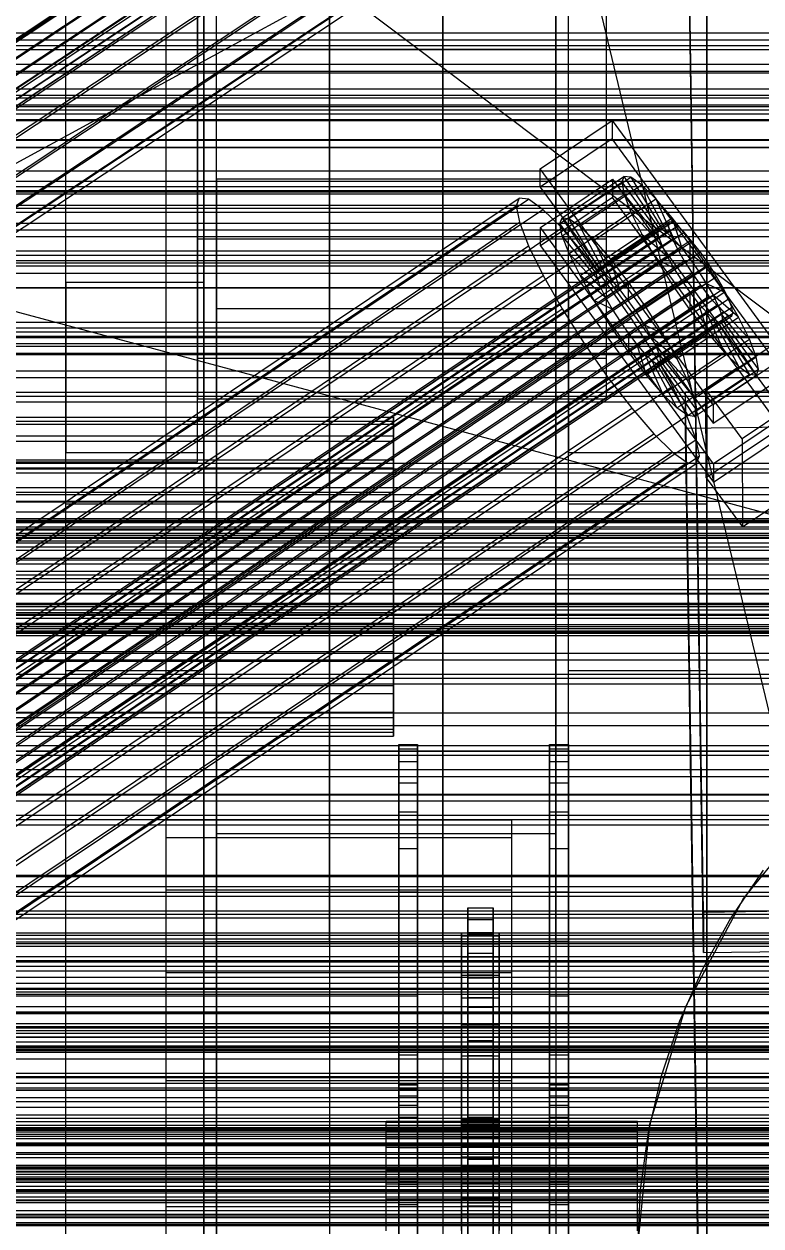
# Model space of a CAD drawing. Header units: millimetres. Extents: x -1970 to 59977, y -50268 to 6837.
# Drawn here: x 252.4 to 369.6, y -34571.6 to -34380.3 of the extents above; entities that cross this region are included whole.
import ezdxf

# ---------------------------------------------------------------- set-up
doc = ezdxf.new("R2010")
doc.units = ezdxf.units.MM
for name, color, linetype, lineweight in [('COTAS_O', 1, 'Continuous', 0), ('COTAS_P', 1, 'Continuous', 0), ('frontal_briquetadora', 7, 'Continuous', 0), ('frontal_C01', 7, 'Continuous', 0), ('frontal_C02', 7, 'Continuous', 0), ('frontal_C03', 7, 'Continuous', 0), ('frontal_C05', 7, 'Continuous', 0), ('frontal_dos-mix', 7, 'Continuous', 0), ('frontal_mezcladora', 7, 'Continuous', 0), ('frontal_secador', 7, 'Continuous', 0), ('frontal_tolva', 7, 'Continuous', 0), ('frontal_tolva-C01', 7, 'Continuous', 0)]:
    doc.layers.add(name, color=color, linetype=linetype, lineweight=lineweight)
doc.dimstyles.new('R19_100', dxfattribs={"dimtxt": 250, "dimasz": 150, "dimexe": 150, "dimexo": 80, "dimgap": 100, "dimtad": 1, "dimtih": 1, "dimtoh": 1, "dimdsep": 46, "dimcen": 0.09, "dimadec": 0, "dimazin": 0, "dimtfac": 1, "dimtdec": 4, "dimtofl": 0, "dimtmove": 0, "dimatfit": 3, "dimfxl": 1, "dimtolj": 1, "dimtzin": 0, "dimarcsym": 0})

# ---------------------------------------------------------------- blocks, each defined once
blk = doc.blocks.new('*D37')
at = {"layer": 'COTAS_P', "color": 0, "lineweight": -2, "transparency": 16777216}
for p, q in [((-1750, -35420), (-1750, -34450)), ((2600, -35420), (2600, -34450)), ((-1600, -34600), (2450, -34600))]:
    blk.add_line(p, q, dxfattribs=at)
at = {"layer": 'COTAS_P', "color": 0, "transparency": 16777216}
for points in [[(-1600, -34575), (-1600, -34625), (-1750, -34600)], [(2450, -34575), (2450, -34625), (2600, -34600)]]:
    blk.add_solid(points, dxfattribs=at)
at = {"layer": 'Defpoints', "color": 0, "transparency": 16777216}
for p in [(2600, -34600), (-1750, -35500), (2600, -35500)]:
    blk.add_point(p, dxfattribs=at)
blk = doc.blocks.new('*D39')
at = {"layer": 'COTAS_O', "color": 0, "lineweight": -2, "transparency": 16777216}
for p, q in [((-1725, -34320), (-1725, -33550)), ((1725, -34320), (1725, -33550)), ((-1575, -33700), (1575, -33700))]:
    blk.add_line(p, q, dxfattribs=at)
at = {"layer": 'COTAS_O', "color": 0, "transparency": 16777216}
for points in [[(-1575, -33675), (-1575, -33725), (-1725, -33700)], [(1575, -33675), (1575, -33725), (1725, -33700)]]:
    blk.add_solid(points, dxfattribs=at)
at = {"layer": 'Defpoints', "color": 0, "transparency": 16777216}
for p in [(1725, -33700), (-1725, -34400), (1725, -34400)]:
    blk.add_point(p, dxfattribs=at)
blk = doc.blocks.new('*D43')
at = {"layer": 'COTAS_O', "color": 0, "lineweight": -2, "transparency": 16777216}
for p, q in [((-650, -34820), (-650, -34050)), ((650, -34820), (650, -34050)), ((-500, -34200), (500, -34200))]:
    blk.add_line(p, q, dxfattribs=at)
at = {"layer": 'COTAS_O', "color": 0, "transparency": 16777216}
for points in [[(-500, -34175), (-500, -34225), (-650, -34200)], [(500, -34175), (500, -34225), (650, -34200)]]:
    blk.add_solid(points, dxfattribs=at)
at = {"layer": 'Defpoints', "color": 0, "transparency": 16777216}
for p in [(650, -34200), (-650, -34900), (650, -34900)]:
    blk.add_point(p, dxfattribs=at)

msp = doc.modelspace()

# ---------------------------------------------------------------- linework, layer by layer
at = {"layer": 'frontal_briquetadora'}
for p, q in [((210, -33820), (416.55, -34680)), ((430, -34471), (210, -34305)), ((430, -34305), (222, -34418.333)), ((210, -34407), (452, -34407)), ((222, -34418.333), (418, -34418.333)), ((418, -34471), (222, -34418.333)), ((210, -34471), (430, -34471)), ((430, -34471), (222, -34471)), ((418, -34471), (222, -34471)), ((430, -34490), (210, -34490)), ((210, -34496), (430, -34496))]:
    msp.add_line(p, q, dxfattribs=at)
at = {"layer": 'frontal_C01'}
for p, q in [((147.533, -34451.597), (361.332, -34309.693)), ((144.881, -34453.55), (358.68, -34311.645)), ((148.779, -34453.569), (362.578, -34311.665)), ((146.218, -34455.455), (360.017, -34313.551)), ((147.554, -34457.164), (361.352, -34315.26)), ((149.85, -34455.473), (363.648, -34313.569)), ((150.672, -34457.18), (364.471, -34315.275)), ((148.798, -34458.56), (362.596, -34316.656)), ((151.191, -34458.572), (364.989, -34316.668)), ((149.865, -34459.548), (363.664, -34317.644)), ((150.683, -34460.061), (364.482, -34318.157)), ((151.196, -34460.064), (364.995, -34318.159)), ((151.369, -34459.556), (365.168, -34317.652)), ((164.693, -34440.032), (349.002, -34317.701)), ((157.211, -34445.542), (341.52, -34323.211)), ((168.21, -34445.597), (352.519, -34323.266)), ((160.982, -34450.92), (345.291, -34328.588)), ((171.232, -34450.971), (355.541, -34328.639)), ((360.514, -34521.729), (357.646, -34329.781)), ((164.752, -34455.743), (349.061, -34333.411)), ((173.554, -34455.787), (357.863, -34333.455)), ((360.514, -34528.133), (357.646, -34336.185)), ((168.263, -34459.683), (352.572, -34337.351)), ((175.016, -34459.717), (359.326, -34337.385)), ((171.275, -34462.472), (355.584, -34340.14)), ((175.521, -34462.493), (359.83, -34340.161)), ((173.584, -34463.919), (357.893, -34341.588)), ((175.032, -34463.926), (359.341, -34341.595)), ((-425, -34515.805), (425, -34515.805)), ((378.512, -34521.488), (360.514, -34521.729)), ((360.514, -34521.729), (360.514, -34528.133)), ((425, -34527.173), (-425, -34527.173)), ((360.514, -34528.133), (378.512, -34527.892)), ((425, -34532.07), (-425, -34532.07)), ((-425, -34543.438), (425, -34543.438)), ((-450, -34566.054), (450, -34566.054))]:
    msp.add_line(p, q, dxfattribs=at)
at = {"layer": 'frontal_C02'}
for p, q in [((334.501, -34403.366), (345.969, -34395.683)), ((345.969, -34395.683), (345.981, -34398.606)), ((345.969, -34395.683), (373.501, -34433.276)), ((345.981, -34398.606), (334.513, -34406.289)), ((373.513, -34436.198), (345.981, -34398.606)), ((334.513, -34406.289), (334.501, -34403.366)), ((362.033, -34440.959), (334.501, -34403.366)), ((334.539, -34412.719), (346.008, -34405.035)), ((338.005, -34411.158), (347.835, -34404.572)), ((339.088, -34411.305), (348.918, -34404.719)), ((346.008, -34405.035), (346.02, -34407.958)), ((346.008, -34405.035), (373.539, -34442.628)), ((347.835, -34404.572), (347.47, -34405.502)), ((348.918, -34404.719), (347.835, -34404.572)), ((347.835, -34404.572), (353.378, -34412.893)), ((350.645, -34405.934), (348.918, -34404.719)), ((348.918, -34404.719), (353.892, -34412.963)), ((334.513, -34406.289), (362.045, -34443.882)), ((337.64, -34412.088), (347.47, -34405.502)), ((340.816, -34412.52), (350.645, -34405.934)), ((347.47, -34405.502), (353.205, -34413.334)), ((347.47, -34405.502), (347.847, -34407.446)), ((352.899, -34408.133), (350.645, -34405.934)), ((350.645, -34405.934), (354.71, -34413.538)), ((146.872, -34531.511), (331.181, -34408.027)), ((148.32, -34531.708), (332.629, -34408.224)), ((331.181, -34408.027), (330.692, -34409.271)), ((332.629, -34408.224), (331.181, -34408.027)), ((334.938, -34409.848), (332.629, -34408.224)), ((346.02, -34407.958), (334.551, -34415.641)), ((338.017, -34414.032), (347.847, -34407.446)), ((343.069, -34414.719), (352.899, -34408.133)), ((373.551, -34445.551), (346.02, -34407.958)), ((347.847, -34407.446), (353.384, -34414.255)), ((347.847, -34407.446), (348.941, -34410.272)), ((355.525, -34411.167), (352.899, -34408.133)), ((352.899, -34408.133), (355.777, -34414.58)), ((146.383, -34532.755), (330.692, -34409.271)), ((150.629, -34533.332), (334.938, -34409.848)), ((330.692, -34409.271), (331.197, -34411.87)), ((337.95, -34412.788), (334.938, -34409.848)), ((339.111, -34416.858), (348.941, -34410.272)), ((348.941, -34410.272), (353.902, -34415.593)), ((348.941, -34410.272), (350.678, -34413.787)), ((141.045, -34555.478), (354.844, -34412.236)), ((141.218, -34555.037), (355.017, -34411.796)), ((141.731, -34555.107), (355.53, -34411.865)), ((142.549, -34555.682), (356.348, -34412.441)), ((146.887, -34535.354), (331.197, -34411.87)), ((153.641, -34536.272), (337.95, -34412.788)), ((331.197, -34411.87), (332.659, -34415.648)), ((334.551, -34415.641), (334.539, -34412.719)), ((362.071, -34450.312), (334.539, -34412.719)), ((337.64, -34412.088), (338.005, -34411.158)), ((343.376, -34419.92), (337.64, -34412.088)), ((338.017, -34414.032), (337.64, -34412.088)), ((341.461, -34416.844), (337.95, -34412.788)), ((343.549, -34419.479), (338.005, -34411.158)), ((338.005, -34411.158), (339.088, -34411.305)), ((344.062, -34419.549), (339.088, -34411.305)), ((339.088, -34411.305), (340.816, -34412.52)), ((344.88, -34420.124), (340.816, -34412.52)), ((340.816, -34412.52), (343.069, -34414.719)), ((345.695, -34417.753), (355.525, -34411.167)), ((355.017, -34411.796), (354.844, -34412.236)), ((354.844, -34412.236), (355.022, -34413.157)), ((355.53, -34411.865), (355.017, -34411.796)), ((358.345, -34414.83), (355.525, -34411.167)), ((355.525, -34411.167), (357.021, -34416.017)), ((356.348, -34412.441), (355.53, -34411.865)), ((357.415, -34413.483), (356.348, -34412.441)), ((141.224, -34556.399), (355.022, -34413.157)), ((141.742, -34557.737), (355.541, -34414.496)), ((143.617, -34556.724), (357.415, -34413.483)), ((343.554, -34420.841), (338.017, -34414.032)), ((339.111, -34416.858), (338.017, -34414.032)), ((340.848, -34420.373), (350.678, -34413.787)), ((345.947, -34421.166), (343.069, -34414.719)), ((343.069, -34414.719), (345.695, -34417.753)), ((353.205, -34413.334), (343.376, -34419.92)), ((353.378, -34412.893), (343.549, -34419.479)), ((353.384, -34414.255), (343.554, -34420.841)), ((353.892, -34412.963), (344.062, -34419.549)), ((354.71, -34413.538), (344.88, -34420.124)), ((355.777, -34414.58), (345.947, -34421.166)), ((350.678, -34413.787), (354.725, -34417.258)), ((350.678, -34413.787), (352.938, -34417.751)), ((353.205, -34413.334), (353.378, -34412.893)), ((353.384, -34414.255), (353.205, -34413.334)), ((353.378, -34412.893), (353.892, -34412.963)), ((353.902, -34415.593), (353.384, -34414.255)), ((353.892, -34412.963), (354.71, -34413.538)), ((354.71, -34413.538), (355.777, -34414.58)), ((355.022, -34413.157), (355.541, -34414.496)), ((355.541, -34414.496), (356.363, -34416.161)), ((355.777, -34414.58), (357.021, -34416.017)), ((358.659, -34414.92), (357.415, -34413.483)), ((142.565, -34559.402), (356.363, -34416.161)), ((144.861, -34558.161), (358.659, -34414.92)), ((359.995, -34416.655), (146.196, -34559.896)), ((148.35, -34539.132), (332.659, -34415.648)), ((332.659, -34415.648), (334.981, -34420.346)), ((334.551, -34415.641), (362.083, -34453.234)), ((353.902, -34415.593), (344.073, -34422.179)), ((357.021, -34416.017), (347.191, -34422.603)), ((358.345, -34414.83), (348.515, -34421.415)), ((354.725, -34417.258), (353.902, -34415.593)), ((356.363, -34416.161), (357.434, -34418.039)), ((357.021, -34416.017), (358.357, -34417.752)), ((358.357, -34417.752), (358.345, -34414.83)), ((361.166, -34418.87), (358.345, -34414.83)), ((359.995, -34416.655), (358.659, -34414.92)), ((361.332, -34418.568), (359.995, -34416.655)), ((143.635, -34561.28), (357.434, -34418.039)), ((147.533, -34561.81), (361.332, -34418.568)), ((157.152, -34540.328), (341.461, -34416.844)), ((344.073, -34422.179), (339.111, -34416.858)), ((340.848, -34420.373), (339.111, -34416.858)), ((345.231, -34421.74), (341.461, -34416.844)), ((343.108, -34424.337), (352.938, -34417.751)), ((354.725, -34417.258), (344.895, -34423.844)), ((347.191, -34422.603), (345.695, -34417.753)), ((345.695, -34417.753), (348.515, -34421.415)), ((348.527, -34424.338), (358.357, -34417.752)), ((352.938, -34417.751), (355.796, -34419.136)), ((352.938, -34417.751), (355.569, -34421.895)), ((355.796, -34419.136), (354.725, -34417.258)), ((357.434, -34418.039), (358.68, -34420.001)), ((358.357, -34417.752), (359.693, -34419.666)), ((362.578, -34420.531), (361.332, -34418.568)), ((144.881, -34563.243), (358.68, -34420.001)), ((150.672, -34543.83), (334.981, -34420.346)), ((334.981, -34420.346), (338.003, -34425.646)), ((344.895, -34423.844), (340.848, -34420.373)), ((343.108, -34424.337), (340.848, -34420.373)), ((343.549, -34419.479), (343.376, -34419.92)), ((343.376, -34419.92), (343.554, -34420.841)), ((344.062, -34419.549), (343.549, -34419.479)), ((344.88, -34420.124), (344.062, -34419.549)), ((345.947, -34421.166), (344.88, -34420.124)), ((355.796, -34419.136), (345.966, -34425.722)), ((359.693, -34419.666), (349.863, -34426.252)), ((351.336, -34425.456), (361.166, -34418.87)), ((357.042, -34421.099), (355.796, -34419.136)), ((358.68, -34420.001), (360.017, -34421.915)), ((361.166, -34418.87), (359.693, -34419.666)), ((359.693, -34419.666), (360.939, -34421.629)), ((363.797, -34423.014), (361.166, -34418.87)), ((146.218, -34565.157), (360.017, -34421.915)), ((148.779, -34563.773), (362.578, -34420.531)), ((149.85, -34565.651), (363.648, -34422.409)), ((345.231, -34421.74), (160.922, -34545.224)), ((343.554, -34420.841), (344.073, -34422.179)), ((344.073, -34422.179), (344.895, -34423.844)), ((349.002, -34427.142), (345.231, -34421.74)), ((345.739, -34428.481), (355.569, -34421.895)), ((347.191, -34422.603), (345.947, -34421.166)), ((357.042, -34421.099), (347.212, -34427.685)), ((348.515, -34421.415), (348.527, -34424.338)), ((348.515, -34421.415), (351.336, -34425.456)), ((360.939, -34421.629), (351.109, -34428.215)), ((355.569, -34421.895), (357.042, -34421.099)), ((355.569, -34421.895), (358.39, -34425.936)), ((358.378, -34423.013), (357.042, -34421.099)), ((360.017, -34421.915), (361.352, -34423.65)), ((363.797, -34423.014), (360.939, -34421.629)), ((360.939, -34421.629), (362.01, -34423.507)), ((363.648, -34422.409), (362.578, -34420.531)), ((364.471, -34424.074), (363.648, -34422.409)), ((147.554, -34566.891), (361.352, -34423.65)), ((150.672, -34567.315), (364.471, -34424.074)), ((344.895, -34423.844), (345.966, -34425.722)), ((348.527, -34424.338), (347.191, -34422.603)), ((358.378, -34423.013), (348.548, -34429.599)), ((362.01, -34423.507), (352.18, -34430.093)), ((353.967, -34429.6), (363.797, -34423.014)), ((358.39, -34425.936), (358.378, -34423.013)), ((359.714, -34424.748), (358.378, -34423.013)), ((361.352, -34423.65), (362.596, -34425.087)), ((366.057, -34426.978), (362.01, -34423.507)), ((362.01, -34423.507), (362.833, -34425.172)), ((366.057, -34426.978), (363.797, -34423.014)), ((364.989, -34425.413), (364.471, -34424.074)), ((148.798, -34568.329), (362.596, -34425.087)), ((149.865, -34569.37), (363.664, -34426.129)), ((151.191, -34568.654), (364.989, -34425.413)), ((153.694, -34549.13), (338.003, -34425.646)), ((338.003, -34425.646), (341.52, -34431.186)), ((345.966, -34425.722), (343.108, -34424.337)), ((345.739, -34428.481), (343.108, -34424.337)), ((345.966, -34425.722), (347.212, -34427.685)), ((349.863, -34426.252), (348.527, -34424.338)), ((348.56, -34432.521), (358.39, -34425.936)), ((349.863, -34426.252), (351.336, -34425.456)), ((359.714, -34424.748), (349.884, -34431.333)), ((360.958, -34426.185), (351.128, -34432.771)), ((351.336, -34425.456), (353.967, -34429.6)), ((362.833, -34425.172), (353.003, -34431.757)), ((358.39, -34425.936), (361.21, -34429.598)), ((361.21, -34429.598), (359.714, -34424.748)), ((360.958, -34426.185), (359.714, -34424.748)), ((363.836, -34432.632), (360.958, -34426.185)), ((362.025, -34427.227), (360.958, -34426.185)), ((362.596, -34425.087), (363.664, -34426.129)), ((367.794, -34430.493), (362.833, -34425.172)), ((362.833, -34425.172), (363.351, -34426.51)), ((363.664, -34426.129), (364.482, -34426.704)), ((365.168, -34426.334), (364.989, -34425.413)), ((150.683, -34569.946), (364.482, -34426.704)), ((151.196, -34570.016), (364.995, -34426.774)), ((151.369, -34569.575), (365.168, -34426.334)), ((164.693, -34550.626), (349.002, -34427.142)), ((347.212, -34427.685), (345.739, -34428.481)), ((347.212, -34427.685), (348.548, -34429.599)), ((352.519, -34432.681), (349.002, -34427.142)), ((351.109, -34428.215), (349.863, -34426.252)), ((362.025, -34427.227), (352.196, -34433.812)), ((362.843, -34427.802), (353.014, -34434.388)), ((363.351, -34426.51), (353.521, -34433.096)), ((363.357, -34427.872), (353.527, -34434.458)), ((363.53, -34427.431), (353.7, -34434.017)), ((356.228, -34433.564), (366.057, -34426.978)), ((366.09, -34434.831), (362.025, -34427.227)), ((362.843, -34427.802), (362.025, -34427.227)), ((367.817, -34436.046), (362.843, -34427.802)), ((363.357, -34427.872), (362.843, -34427.802)), ((368.888, -34433.319), (363.351, -34426.51)), ((363.351, -34426.51), (363.53, -34427.431)), ((363.53, -34427.431), (363.357, -34427.872)), ((368.9, -34436.193), (363.357, -34427.872)), ((369.265, -34435.263), (363.53, -34427.431)), ((364.482, -34426.704), (364.995, -34426.774)), ((364.995, -34426.774), (365.168, -34426.334)), ((367.794, -34430.493), (366.057, -34426.978)), ((348.56, -34432.521), (345.739, -34428.481)), ((348.548, -34429.599), (348.56, -34432.521)), ((348.548, -34429.599), (349.884, -34431.333)), ((352.18, -34430.093), (351.109, -34428.215)), ((351.109, -34428.215), (353.967, -34429.6)), ((351.38, -34436.184), (361.21, -34429.598)), ((353.967, -34429.6), (356.228, -34433.564)), ((361.21, -34429.598), (363.836, -34432.632)), ((157.211, -34554.67), (341.52, -34431.186)), ((341.52, -34431.186), (345.291, -34436.587)), ((349.884, -34431.333), (351.38, -34436.184)), ((349.884, -34431.333), (351.128, -34432.771)), ((353.003, -34431.757), (352.18, -34430.093)), ((352.18, -34430.093), (356.228, -34433.564)), ((353.521, -34433.096), (353.003, -34431.757)), ((353.003, -34431.757), (357.964, -34437.079)), ((357.964, -34437.079), (367.794, -34430.493)), ((360.882, -34438.516), (372.35, -34430.833)), ((368.888, -34433.319), (367.794, -34430.493)), ((168.21, -34556.165), (352.519, -34432.681)), ((351.38, -34436.184), (348.56, -34432.521)), ((351.128, -34432.771), (354.006, -34439.218)), ((351.128, -34432.771), (352.196, -34433.812)), ((352.196, -34433.812), (356.26, -34441.417)), ((352.196, -34433.812), (353.014, -34434.388)), ((355.541, -34437.981), (352.519, -34432.681)), ((353.7, -34434.017), (353.521, -34433.096)), ((353.521, -34433.096), (359.058, -34439.905)), ((354.006, -34439.218), (363.836, -34432.632)), ((356.228, -34433.564), (357.964, -34437.079)), ((359.058, -34439.905), (368.888, -34433.319)), ((373.501, -34433.276), (362.033, -34440.959)), ((363.836, -34432.632), (366.09, -34434.831)), ((369.265, -34435.263), (368.888, -34433.319)), ((353.014, -34434.388), (357.987, -34442.632)), ((353.014, -34434.388), (353.527, -34434.458)), ((353.527, -34434.458), (353.7, -34434.017)), ((353.527, -34434.458), (359.07, -34442.779)), ((353.7, -34434.017), (359.436, -34441.849)), ((356.26, -34441.417), (366.09, -34434.831)), ((359.436, -34441.849), (369.265, -34435.263)), ((366.09, -34434.831), (367.817, -34436.046)), ((368.9, -34436.193), (369.265, -34435.263)), ((160.982, -34560.071), (345.291, -34436.587)), ((345.291, -34436.587), (349.061, -34441.483)), ((354.006, -34439.218), (351.38, -34436.184)), ((357.964, -34437.079), (359.058, -34439.905)), ((357.987, -34442.632), (367.817, -34436.046)), ((359.07, -34442.779), (368.9, -34436.193)), ((362.045, -34443.882), (373.513, -34436.198)), ((367.817, -34436.046), (368.9, -34436.193)), ((171.232, -34561.465), (355.541, -34437.981)), ((356.26, -34441.417), (354.006, -34439.218)), ((357.863, -34442.68), (355.541, -34437.981)), ((357.646, -34438.888), (375.644, -34438.644)), ((357.646, -34444.733), (357.646, -34438.888)), ((360.514, -34632.655), (357.646, -34438.888)), ((360.939, -34452.545), (360.882, -34438.516)), ((366.618, -34446.348), (360.882, -34438.516)), ((378.086, -34438.664), (366.618, -34446.348)), ((164.752, -34564.967), (349.061, -34441.483)), ((349.061, -34441.483), (352.572, -34445.539)), ((357.987, -34442.632), (356.26, -34441.417)), ((359.058, -34439.905), (359.436, -34441.849)), ((362.033, -34440.959), (362.045, -34443.882)), ((-311.15, -34442.907), (311.15, -34442.907)), ((173.554, -34566.164), (357.863, -34442.68)), ((311.15, -34443.543), (311.15, -34442.907)), ((311.15, -34442.907), (311.15, -34444)), ((359.326, -34446.457), (357.863, -34442.68)), ((359.07, -34442.779), (357.987, -34442.632)), ((359.436, -34441.849), (359.07, -34442.779)), ((373.539, -34442.628), (362.071, -34450.312)), ((-311.15, -34443.543), (311.15, -34443.543)), ((-311.15, -34444), (311.15, -34444)), ((311.15, -34445.866), (311.15, -34443.543)), ((311.15, -34444), (311.15, -34446.749)), ((375.644, -34444.49), (357.646, -34444.733)), ((360.514, -34638.5), (357.646, -34444.733)), ((372.408, -34444.861), (360.939, -34452.545)), ((-311.15, -34445.866), (311.15, -34445.866)), ((-311.15, -34446.749), (311.15, -34446.749)), ((168.263, -34569.023), (352.572, -34445.539)), ((175.016, -34569.941), (359.326, -34446.457)), ((311.15, -34449.717), (311.15, -34445.866)), ((311.15, -34446.749), (311.15, -34450.966)), ((352.572, -34445.539), (355.584, -34448.479)), ((359.83, -34449.057), (359.326, -34446.457)), ((362.083, -34453.234), (373.551, -34445.551)), ((366.618, -34446.348), (366.675, -34460.377)), ((171.275, -34571.963), (355.584, -34448.479)), ((175.521, -34572.541), (359.83, -34449.057)), ((355.584, -34448.479), (357.893, -34450.103)), ((359.341, -34450.3), (359.83, -34449.057)), ((-311.15, -34449.717), (311.15, -34449.717)), ((-311.15, -34450.966), (311.15, -34450.966)), ((173.584, -34573.587), (357.893, -34450.103)), ((175.032, -34573.784), (359.341, -34450.3)), ((311.15, -34454.834), (311.15, -34449.717)), ((311.15, -34450.966), (311.15, -34456.364)), ((357.893, -34450.103), (359.341, -34450.3)), ((362.071, -34450.312), (362.083, -34453.234)), ((360.939, -34452.545), (366.675, -34460.377)), ((366.675, -34460.377), (378.143, -34452.693)), ((-311.15, -34454.834), (311.15, -34454.834)), ((311.15, -34460.868), (311.15, -34454.834)), ((-311.15, -34456.364), (311.15, -34456.364)), ((311.15, -34456.364), (311.15, -34462.575)), ((-440, -34459.297), (440, -34459.297)), ((-440, -34459.522), (440, -34459.522)), ((-440, -34459.684), (440, -34459.684)), ((-440, -34460.345), (440, -34460.345)), ((-440, -34460.658), (440, -34460.658)), ((-440, -34461.71), (440, -34461.71)), ((-440, -34462.153), (440, -34462.153)), ((311.15, -34460.868), (-311.15, -34460.868)), ((-311.15, -34462.575), (311.15, -34462.575)), ((311.15, -34467.408), (311.15, -34460.868)), ((311.15, -34462.575), (311.15, -34469.175)), ((-440, -34463.523), (440, -34463.523)), ((-440, -34464.065), (440, -34464.065)), ((440, -34465.661), (-440, -34465.661)), ((-440, -34466.266), (440, -34466.266)), ((-440, -34467.978), (440, -34467.978)), ((-311.15, -34467.408), (311.15, -34467.408)), ((311.15, -34474.008), (311.15, -34467.408)), ((-440, -34468.604), (440, -34468.604)), ((-311.15, -34469.175), (311.15, -34469.175)), ((311.15, -34469.175), (311.15, -34475.715)), ((-440, -34470.317), (440, -34470.317)), ((-440, -34470.922), (440, -34470.922)), ((-440, -34472.517), (440, -34472.517)), ((-440, -34473.06), (440, -34473.06)), ((-311.15, -34474.008), (311.15, -34474.008)), ((311.15, -34480.218), (311.15, -34474.008)), ((-440, -34474.43), (440, -34474.43)), ((-440, -34474.873), (440, -34474.873)), ((-440, -34475.924), (440, -34475.924)), ((-311.15, -34475.715), (311.15, -34475.715)), ((311.15, -34475.715), (311.15, -34481.749)), ((-440, -34476.237), (440, -34476.237)), ((-440, -34476.898), (440, -34476.898)), ((-440, -34477.06), (440, -34477.06)), ((-440, -34477.286), (440, -34477.286)), ((-311.15, -34480.218), (311.15, -34480.218)), ((311.15, -34485.616), (311.15, -34480.218)), ((-311.15, -34481.749), (311.15, -34481.749)), ((311.15, -34481.749), (311.15, -34486.866)), ((-311.15, -34485.616), (311.15, -34485.616)), ((-311.15, -34486.866), (311.15, -34486.866)), ((311.15, -34489.833), (311.15, -34485.616)), ((311.15, -34486.866), (311.15, -34490.717)), ((-311.15, -34489.833), (311.15, -34489.833)), ((-311.15, -34490.717), (311.15, -34490.717)), ((311.15, -34492.582), (311.15, -34489.833)), ((311.15, -34490.717), (311.15, -34493.04)), ((-311.15, -34492.582), (311.15, -34492.582)), ((-311.15, -34493.04), (311.15, -34493.04)), ((311.15, -34493.676), (311.15, -34492.582)), ((311.15, -34493.04), (311.15, -34493.676)), ((-311.15, -34493.676), (311.15, -34493.676))]:
    msp.add_line(p, q, dxfattribs=at)
at = {"layer": 'frontal_C03'}
for p, q in [((1250, -34382.923), (-1250, -34382.923)), ((1250, -34383.804), (-1250, -34383.804)), ((1250, -34384.458), (-1250, -34384.458)), ((1250, -34386.765), (-1250, -34386.765)), ((-1250, -34387.823), (1250, -34387.823)), ((1250, -34390.675), (-1250, -34390.675)), ((1250, -34391.732), (-1250, -34391.732)), ((1250, -34394.039), (-1250, -34394.039)), ((1250, -34394.693), (-1250, -34394.693)), ((1250, -34395.574), (-1250, -34395.574)), ((-1500, -34395.695), (1500, -34395.695)), ((1530, -34398.773), (-1530, -34398.773)), ((1530, -34403.773), (-1530, -34403.773)), ((1500, -34407.104), (-1500, -34407.104)), ((1250, -34405.381), (-1250, -34405.381)), ((1250, -34406.262), (-1250, -34406.262)), ((1250, -34406.915), (-1250, -34406.915)), ((1500, -34407.389), (-1500, -34407.389)), ((1250, -34409.223), (-1250, -34409.223)), ((-1250, -34410.28), (1250, -34410.28)), ((1250, -34413.132), (-1250, -34413.132)), ((1250, -34414.19), (-1250, -34414.19)), ((1250, -34416.497), (-1250, -34416.497)), ((1250, -34417.151), (-1250, -34417.151)), ((1250, -34418.032), (-1250, -34418.032)), ((-1500, -34418.797), (1500, -34418.797)), ((-1500, -34422.245), (1500, -34422.245)), ((1250, -34427.838), (-1250, -34427.838)), ((1250, -34428.72), (-1250, -34428.72)), ((1250, -34429.373), (-1250, -34429.373)), ((1500, -34431.228), (-1500, -34431.228)), ((1250, -34431.68), (-1250, -34431.68)), ((-1250, -34432.738), (1250, -34432.738)), ((1250, -34435.59), (-1250, -34435.59)), ((1250, -34436.647), (-1250, -34436.647)), ((1250, -34438.955), (-1250, -34438.955)), ((1250, -34439.608), (-1250, -34439.608)), ((1250, -34440.49), (-1250, -34440.49)), ((1250, -34450.296), (-1250, -34450.296)), ((1250, -34451.177), (-1250, -34451.177)), ((1250, -34451.831), (-1250, -34451.831)), ((1250, -34454.138), (-1250, -34454.138)), ((1500, -34456.351), (-1500, -34456.351)), ((-1250, -34455.195), (1250, -34455.195)), ((1250, -34458.048), (-1250, -34458.048)), ((1250, -34459.105), (-1250, -34459.105)), ((1250, -34461.412), (-1250, -34461.412)), ((1250, -34462.066), (-1250, -34462.066)), ((1250, -34462.947), (-1250, -34462.947)), ((-1500, -34465.334), (1500, -34465.334)), ((1250, -34472.754), (-1250, -34472.754)), ((1250, -34473.635), (-1250, -34473.635)), ((1250, -34474.288), (-1250, -34474.288)), ((1250, -34476.596), (-1250, -34476.596)), ((-1250, -34477.653), (1250, -34477.653)), ((1250, -34480.505), (-1250, -34480.505)), ((1250, -34481.563), (-1250, -34481.563)), ((1250, -34483.87), (-1250, -34483.87)), ((1250, -34484.523), (-1250, -34484.523)), ((1250, -34485.405), (-1250, -34485.405)), ((1250, -34495.211), (-1250, -34495.211)), ((1250, -34496.092), (-1250, -34496.092)), ((1250, -34496.746), (-1250, -34496.746)), ((1250, -34499.053), (-1250, -34499.053)), ((-1250, -34500.111), (1250, -34500.111)), ((1250, -34502.963), (-1250, -34502.963)), ((1250, -34504.02), (-1250, -34504.02)), ((1250, -34506.328), (-1250, -34506.328)), ((1250, -34506.981), (-1250, -34506.981)), ((1250, -34507.862), (-1250, -34507.862)), ((1250, -34517.669), (-1250, -34517.669)), ((1250, -34518.55), (-1250, -34518.55)), ((1250, -34519.204), (-1250, -34519.204)), ((1250, -34521.511), (-1250, -34521.511)), ((-1250, -34522.568), (1250, -34522.568)), ((1250, -34525.42), (-1250, -34525.42)), ((1250, -34526.478), (-1250, -34526.478)), ((1250, -34528.785), (-1250, -34528.785)), ((1250, -34529.439), (-1250, -34529.439)), ((1250, -34530.32), (-1250, -34530.32)), ((-1250, -34532.986), (1250, -34532.986)), ((-1250, -34533.783), (1250, -34533.783)), ((-1250, -34534.368), (1250, -34534.368)), ((-1250, -34536.706), (1250, -34536.706)), ((-1250, -34537.835), (1250, -34537.835)), ((1250, -34540.126), (-1250, -34540.126)), ((1250, -34541.008), (-1250, -34541.008)), ((-1250, -34541.554), (1250, -34541.554)), ((1250, -34541.661), (-1250, -34541.661)), ((-1250, -34543.151), (1250, -34543.151)), ((1250, -34543.969), (-1250, -34543.969)), ((-1250, -34545.026), (1250, -34545.026)), ((1250, -34547.878), (-1250, -34547.878)), ((-1250, -34547.998), (1250, -34547.998)), ((1250, -34548.935), (-1250, -34548.935)), ((-1250, -34549.954), (1250, -34549.954)), ((1250, -34551.243), (-1250, -34551.243)), ((1250, -34551.896), (-1250, -34551.896)), ((1250, -34552.778), (-1250, -34552.778)), ((-1268, -34555.971), (1268, -34555.971)), ((-1268, -34556.196), (1268, -34556.196)), ((-1250, -34555.598), (1250, -34555.598)), ((-1268, -34556.36), (1268, -34556.36)), ((-1268, -34557.018), (1268, -34557.018)), ((-1268, -34557.335), (1268, -34557.335)), ((1250, -34557.779), (-1250, -34557.779)), ((-1268, -34558.381), (1268, -34558.381)), ((-1268, -34558.83), (1268, -34558.83)), ((-1268, -34560.194), (1268, -34560.194)), ((-1268, -34560.744), (1268, -34560.744)), ((-1268, -34562.331), (1268, -34562.331)), ((1268, -34562.945), (-1268, -34562.945)), ((1250, -34562.584), (-1250, -34562.584)), ((1250, -34563.465), (-1250, -34563.465)), ((-1250, -34563.837), (1250, -34563.837)), ((-1268, -34564.648), (1268, -34564.648)), ((-1268, -34565.283), (1268, -34565.283)), ((1250, -34564.119), (-1250, -34564.119)), ((-1268, -34566.987), (1268, -34566.987)), ((-1268, -34567.6), (1268, -34567.6)), ((-1250, -34566.095), (1250, -34566.095)), ((1250, -34566.426), (-1250, -34566.426)), ((-1250, -34567.484), (1250, -34567.484)), ((-1268, -34569.188), (1268, -34569.188)), ((-1268, -34569.738), (1268, -34569.738)), ((-1268, -34571.101), (1268, -34571.101)), ((-1268, -34571.55), (1268, -34571.55)), ((1250, -34570.336), (-1250, -34570.336)), ((1250, -34571.393), (-1250, -34571.393))]:
    msp.add_line(p, q, dxfattribs=at)
at = {"layer": 'frontal_C05'}
for p, q in [((312, -34549), (312, -34495)), ((312, -34495), (312, -34495.684)), ((312, -34495), (315, -34495)), ((315, -34495.684), (315, -34495)), ((315, -34495), (315, -34549)), ((336, -34549), (336, -34495)), ((336, -34495), (336, -34495.684)), ((336, -34495), (339, -34495)), ((339, -34495.684), (339, -34495)), ((339, -34495), (339, -34549)), ((312, -34549.222), (312, -34495.684)), ((312, -34495.684), (312, -34497.726)), ((312, -34495.684), (315, -34495.684)), ((315, -34497.726), (315, -34495.684)), ((315, -34495.684), (315, -34549.222)), ((336, -34549.222), (336, -34495.684)), ((336, -34495.684), (336, -34497.726)), ((336, -34495.684), (339, -34495.684)), ((339, -34497.726), (339, -34495.684)), ((339, -34495.684), (339, -34549.222)), ((312, -34549.886), (312, -34497.726)), ((312, -34497.726), (312, -34501.09)), ((312, -34497.726), (315, -34497.726)), ((315, -34501.09), (315, -34497.726)), ((315, -34497.726), (315, -34549.886)), ((336, -34549.886), (336, -34497.726)), ((336, -34497.726), (336, -34501.09)), ((336, -34497.726), (339, -34497.726)), ((339, -34501.09), (339, -34497.726)), ((339, -34497.726), (339, -34549.886)), ((312, -34550.979), (312, -34501.09)), ((312, -34501.09), (312, -34505.718)), ((312, -34501.09), (315, -34501.09)), ((315, -34505.718), (315, -34501.09)), ((315, -34501.09), (315, -34550.979)), ((336, -34550.979), (336, -34501.09)), ((336, -34501.09), (336, -34505.718)), ((336, -34501.09), (339, -34501.09)), ((339, -34505.718), (339, -34501.09)), ((339, -34501.09), (339, -34550.979)), ((379.289, -34504.289), (366.853, -34519.443)), ((312, -34552.483), (312, -34505.718)), ((312, -34505.718), (312, -34511.532)), ((312, -34505.718), (315, -34505.718)), ((315, -34511.532), (315, -34505.718)), ((315, -34505.718), (315, -34552.483)), ((336, -34552.483), (336, -34505.718)), ((336, -34505.718), (336, -34511.532)), ((336, -34505.718), (339, -34505.718)), ((339, -34511.532), (339, -34505.718)), ((339, -34505.718), (339, -34552.483)), ((312, -34554.373), (312, -34511.532)), ((312, -34511.532), (312, -34518.431)), ((312, -34511.532), (315, -34511.532)), ((315, -34518.431), (315, -34511.532)), ((315, -34511.532), (315, -34554.373)), ((336, -34554.373), (336, -34511.532)), ((336, -34511.532), (336, -34518.431)), ((336, -34511.532), (339, -34511.532)), ((339, -34518.431), (339, -34511.532)), ((339, -34511.532), (339, -34554.373)), ((370, -34515), (364.83, -34522.597)), ((312, -34556.615), (312, -34518.431)), ((312, -34518.431), (312, -34526.299)), ((312, -34518.431), (315, -34518.431)), ((315, -34526.299), (315, -34518.431)), ((315, -34518.431), (315, -34556.615)), ((336, -34556.615), (336, -34518.431)), ((336, -34518.431), (336, -34526.299)), ((336, -34518.431), (339, -34518.431)), ((339, -34526.299), (339, -34518.431)), ((339, -34518.431), (339, -34556.615)), ((366.853, -34519.443), (357.612, -34536.732)), ((323, -34525), (323, -34521)), ((323, -34521), (323, -34521.462)), ((323, -34521), (327, -34521)), ((323, -34525.428), (323, -34521.462)), ((323, -34521.462), (323, -34522.84)), ((323, -34521.462), (327, -34521.462)), ((327, -34521.462), (327, -34521)), ((327, -34521), (327, -34525)), ((327, -34522.84), (327, -34521.462)), ((327, -34521.462), (327, -34525.428)), ((323, -34526.704), (323, -34522.84)), ((323, -34522.84), (323, -34525.111)), ((323, -34522.84), (327, -34522.84)), ((327, -34525.111), (327, -34522.84)), ((327, -34522.84), (327, -34526.704)), ((364.83, -34522.597), (360.379, -34530.637)), ((322, -34554.75), (322, -34525)), ((322, -34525), (322, -34525.428)), ((322, -34525), (328, -34525)), ((322, -34554.923), (322, -34525.428)), ((322, -34525.428), (322, -34526.704)), ((322, -34525.428), (328, -34525.428)), ((323, -34525.428), (323, -34525)), ((327, -34525), (323, -34525)), ((323, -34528.806), (323, -34525.111)), ((323, -34525.111), (323, -34528.235)), ((323, -34525.111), (327, -34525.111)), ((323, -34526.704), (323, -34525.428)), ((327, -34525.428), (323, -34525.428)), ((327, -34525), (327, -34525.428)), ((327, -34528.235), (327, -34525.111)), ((327, -34525.111), (327, -34528.806)), ((327, -34525.428), (327, -34526.704)), ((328, -34525.428), (328, -34525)), ((328, -34525), (328, -34554.75)), ((328, -34526.704), (328, -34525.428)), ((328, -34525.428), (328, -34554.923)), ((312, -34559.172), (312, -34526.299)), ((312, -34526.299), (312, -34535)), ((312, -34526.299), (315, -34526.299)), ((315, -34535), (315, -34526.299)), ((315, -34526.299), (315, -34559.172)), ((322, -34555.44), (322, -34526.704)), ((322, -34526.704), (322, -34528.806)), ((322, -34526.704), (328, -34526.704)), ((323, -34528.806), (323, -34526.704)), ((327, -34526.704), (323, -34526.704)), ((327, -34526.704), (327, -34528.806)), ((328, -34528.806), (328, -34526.704)), ((328, -34526.704), (328, -34555.44)), ((336, -34559.172), (336, -34526.299)), ((336, -34526.299), (336, -34535)), ((336, -34526.299), (339, -34526.299)), ((339, -34535), (339, -34526.299)), ((339, -34526.299), (339, -34559.172)), ((322, -34556.291), (322, -34528.806)), ((322, -34528.806), (322, -34531.699)), ((322, -34528.806), (328, -34528.806)), ((323, -34531.699), (323, -34528.235)), ((323, -34528.235), (323, -34532.159)), ((323, -34528.235), (327, -34528.235)), ((323, -34531.699), (323, -34528.806)), ((327, -34528.806), (323, -34528.806)), ((327, -34532.159), (327, -34528.235)), ((327, -34528.235), (327, -34531.699)), ((327, -34528.806), (327, -34531.699)), ((328, -34531.699), (328, -34528.806)), ((328, -34528.806), (328, -34556.291)), ((360.379, -34530.637), (356.685, -34539.052)), ((322, -34557.463), (322, -34531.699)), ((322, -34531.699), (322, -34535.332)), ((322, -34531.699), (328, -34531.699)), ((323, -34535.332), (323, -34531.699)), ((327, -34531.699), (323, -34531.699)), ((323, -34535.332), (323, -34532.159)), ((323, -34532.159), (323, -34536.816)), ((323, -34532.159), (327, -34532.159)), ((327, -34531.699), (327, -34535.332)), ((327, -34536.816), (327, -34532.159)), ((327, -34532.159), (327, -34535.332)), ((328, -34535.332), (328, -34531.699)), ((328, -34531.699), (328, -34557.463)), ((312, -34562), (312, -34535)), ((312, -34535), (312, -34544.385)), ((312, -34535), (315, -34535)), ((315, -34544.385), (315, -34535)), ((315, -34535), (315, -34562)), ((336, -34562), (336, -34535)), ((336, -34535), (336, -34544.385)), ((336, -34535), (339, -34535)), ((339, -34544.385), (339, -34535)), ((339, -34535), (339, -34562)), ((322, -34558.935), (322, -34535.332)), ((322, -34535.332), (322, -34539.645)), ((322, -34535.332), (328, -34535.332)), ((323, -34539.645), (323, -34535.332)), ((327, -34535.332), (323, -34535.332)), ((323, -34539.645), (323, -34536.816)), ((323, -34536.816), (323, -34542.127)), ((323, -34536.816), (327, -34536.816)), ((327, -34535.332), (327, -34539.645)), ((327, -34542.127), (327, -34536.816)), ((327, -34536.816), (327, -34539.645)), ((328, -34539.645), (328, -34535.332)), ((328, -34535.332), (328, -34558.935)), ((357.612, -34536.732), (351.921, -34555.491)), ((356.685, -34539.052), (353.779, -34547.77)), ((322, -34560.681), (322, -34539.645)), ((322, -34539.645), (322, -34544.562)), ((322, -34539.645), (328, -34539.645)), ((323, -34544.562), (323, -34539.645)), ((327, -34539.645), (323, -34539.645)), ((327, -34539.645), (327, -34544.562)), ((328, -34544.562), (328, -34539.645)), ((328, -34539.645), (328, -34560.681)), ((323, -34544.562), (323, -34542.127)), ((323, -34542.127), (323, -34548)), ((323, -34542.127), (327, -34542.127)), ((327, -34548), (327, -34542.127)), ((327, -34542.127), (327, -34544.562)), ((312, -34565.05), (312, -34544.385)), ((312, -34544.385), (312, -34554.294)), ((312, -34544.385), (315, -34544.385)), ((315, -34554.294), (315, -34544.385)), ((315, -34544.385), (315, -34565.05)), ((322, -34562.673), (322, -34544.562)), ((322, -34544.562), (322, -34550)), ((322, -34544.562), (328, -34544.562)), ((323, -34550), (323, -34544.562)), ((327, -34544.562), (323, -34544.562)), ((327, -34544.562), (327, -34550)), ((328, -34550), (328, -34544.562)), ((328, -34544.562), (328, -34562.673)), ((336, -34565.05), (336, -34544.385)), ((336, -34544.385), (336, -34554.294)), ((336, -34544.385), (339, -34544.385)), ((339, -34554.294), (339, -34544.385)), ((339, -34544.385), (339, -34565.05)), ((323, -34550), (323, -34548)), ((323, -34548), (323, -34554.335)), ((323, -34548), (327, -34548)), ((327, -34554.335), (327, -34548)), ((327, -34548), (327, -34550)), ((353.779, -34547.77), (351.685, -34556.718)), ((312, -34549.222), (312, -34549)), ((315, -34549), (312, -34549)), ((312, -34549.886), (312, -34549.222)), ((315, -34549.222), (312, -34549.222)), ((312, -34550.979), (312, -34549.886)), ((315, -34549.886), (312, -34549.886)), ((315, -34549), (315, -34549.222)), ((315, -34549.222), (315, -34549.886)), ((315, -34549.886), (315, -34550.979)), ((322, -34564.875), (322, -34550)), ((322, -34550), (322, -34555.866)), ((322, -34550), (328, -34550)), ((323, -34555.866), (323, -34550)), ((327, -34550), (323, -34550)), ((327, -34550), (327, -34555.866)), ((328, -34555.866), (328, -34550)), ((328, -34550), (328, -34564.875)), ((336, -34549.222), (336, -34549)), ((339, -34549), (336, -34549)), ((336, -34549.886), (336, -34549.222)), ((339, -34549.222), (336, -34549.222)), ((336, -34550.979), (336, -34549.886)), ((339, -34549.886), (336, -34549.886)), ((339, -34549), (339, -34549.222)), ((339, -34549.222), (339, -34549.886)), ((339, -34549.886), (339, -34550.979)), ((312, -34552.483), (312, -34550.979)), ((315, -34550.979), (312, -34550.979)), ((312, -34554.373), (312, -34552.483)), ((315, -34552.483), (312, -34552.483)), ((315, -34550.979), (315, -34552.483)), ((315, -34552.483), (315, -34554.373)), ((336, -34552.483), (336, -34550.979)), ((339, -34550.979), (336, -34550.979)), ((336, -34554.373), (336, -34552.483)), ((339, -34552.483), (336, -34552.483)), ((339, -34550.979), (339, -34552.483)), ((339, -34552.483), (339, -34554.373)), ((312, -34568.271), (312, -34554.294)), ((312, -34554.294), (312, -34564.558)), ((312, -34554.294), (315, -34554.294)), ((312, -34556.615), (312, -34554.373)), ((315, -34554.373), (312, -34554.373)), ((315, -34564.558), (315, -34554.294)), ((315, -34554.294), (315, -34568.271)), ((315, -34554.373), (315, -34556.615)), ((323, -34555.866), (323, -34554.335)), ((323, -34554.335), (323, -34561.024)), ((323, -34554.335), (327, -34554.335)), ((327, -34561.024), (327, -34554.335)), ((327, -34554.335), (327, -34555.866)), ((336, -34568.271), (336, -34554.294)), ((336, -34554.294), (336, -34564.558)), ((336, -34554.294), (339, -34554.294)), ((336, -34556.615), (336, -34554.373)), ((339, -34554.373), (336, -34554.373)), ((339, -34564.558), (339, -34554.294)), ((339, -34554.294), (339, -34568.271)), ((339, -34554.373), (339, -34556.615)), ((310, -34555.171), (310, -34555)), ((350, -34555), (310, -34555)), ((310, -34555.681), (310, -34555.171)), ((350, -34555.171), (310, -34555.171)), ((310, -34556.522), (310, -34555.681)), ((350, -34555.681), (310, -34555.681)), ((322, -34554.923), (322, -34554.75)), ((328, -34554.75), (322, -34554.75)), ((322, -34555.44), (322, -34554.923)), ((328, -34554.923), (322, -34554.923)), ((322, -34556.291), (322, -34555.44)), ((328, -34555.44), (322, -34555.44)), ((322, -34567.251), (322, -34555.866)), ((322, -34555.866), (322, -34562.059)), ((322, -34555.866), (328, -34555.866)), ((322, -34557.463), (322, -34556.291)), ((328, -34556.291), (322, -34556.291)), ((323, -34562.059), (323, -34555.866)), ((327, -34555.866), (323, -34555.866)), ((327, -34555.866), (327, -34562.059)), ((328, -34554.75), (328, -34554.923)), ((328, -34554.923), (328, -34555.44)), ((328, -34555.44), (328, -34556.291)), ((328, -34562.059), (328, -34555.866)), ((328, -34555.866), (328, -34567.251)), ((328, -34556.291), (328, -34557.463)), ((350, -34555.171), (350, -34555)), ((350, -34555.681), (350, -34555.171)), ((351.921, -34555.491), (350, -34575)), ((350, -34556.522), (350, -34555.681)), ((310, -34557.679), (310, -34556.522)), ((350, -34556.522), (310, -34556.522)), ((310, -34559.133), (310, -34557.679)), ((350, -34557.679), (310, -34557.679)), ((312, -34559.172), (312, -34556.615)), ((315, -34556.615), (312, -34556.615)), ((315, -34556.615), (315, -34559.172)), ((322, -34558.935), (322, -34557.463)), ((328, -34557.463), (322, -34557.463)), ((328, -34557.463), (328, -34558.935)), ((336, -34559.172), (336, -34556.615)), ((339, -34556.615), (336, -34556.615)), ((339, -34556.615), (339, -34559.172)), ((350, -34557.679), (350, -34556.522)), ((350, -34559.133), (350, -34557.679)), ((351.685, -34556.718), (350.422, -34565.82)), ((310, -34560.858), (310, -34559.133)), ((350, -34559.133), (310, -34559.133)), ((312, -34562), (312, -34559.172)), ((315, -34559.172), (312, -34559.172)), ((315, -34559.172), (315, -34562)), ((322, -34560.681), (322, -34558.935)), ((328, -34558.935), (322, -34558.935)), ((328, -34558.935), (328, -34560.681)), ((336, -34562), (336, -34559.172)), ((339, -34559.172), (336, -34559.172)), ((339, -34559.172), (339, -34562)), ((350, -34560.858), (350, -34559.133)), ((310, -34562.825), (310, -34560.858)), ((350, -34560.858), (310, -34560.858)), ((312, -34565.05), (312, -34562)), ((315, -34562), (312, -34562)), ((315, -34562), (315, -34565.05)), ((322, -34562.673), (322, -34560.681)), ((328, -34560.681), (322, -34560.681)), ((322, -34569.759), (322, -34562.059)), ((322, -34562.059), (322, -34568.474)), ((322, -34562.059), (328, -34562.059)), ((323, -34562.059), (323, -34561.024)), ((323, -34561.024), (323, -34567.952)), ((323, -34561.024), (327, -34561.024)), ((323, -34568.474), (323, -34562.059)), ((327, -34562.059), (323, -34562.059)), ((327, -34567.952), (327, -34561.024)), ((327, -34561.024), (327, -34562.059)), ((327, -34562.059), (327, -34568.474)), ((328, -34560.681), (328, -34562.673)), ((328, -34568.474), (328, -34562.059)), ((328, -34562.059), (328, -34569.759)), ((336, -34565.05), (336, -34562)), ((339, -34562), (336, -34562)), ((339, -34562), (339, -34565.05)), ((350, -34562.825), (350, -34560.858)), ((310, -34565), (310, -34562.825)), ((350, -34562.825), (310, -34562.825)), ((322, -34564.875), (322, -34562.673)), ((328, -34562.673), (322, -34562.673)), ((328, -34562.673), (328, -34564.875)), ((350, -34565), (350, -34562.825)), ((310, -34567.346), (310, -34565)), ((350, -34565), (310, -34565)), ((312, -34571.606), (312, -34564.558)), ((312, -34564.558), (312, -34575)), ((312, -34564.558), (315, -34564.558)), ((312, -34568.271), (312, -34565.05)), ((315, -34565.05), (312, -34565.05)), ((315, -34575), (315, -34564.558)), ((315, -34564.558), (315, -34571.606)), ((315, -34565.05), (315, -34568.271)), ((322, -34567.251), (322, -34564.875)), ((328, -34564.875), (322, -34564.875)), ((328, -34564.875), (328, -34567.251)), ((336, -34571.606), (336, -34564.558)), ((336, -34564.558), (336, -34575)), ((336, -34564.558), (339, -34564.558)), ((336, -34568.271), (336, -34565.05)), ((339, -34565.05), (336, -34565.05)), ((339, -34575), (339, -34564.558)), ((339, -34564.558), (339, -34571.606)), ((339, -34565.05), (339, -34568.271)), ((350, -34567.346), (350, -34565)), ((350.422, -34565.82), (350, -34575)), ((310, -34569.824), (310, -34567.346)), ((350, -34567.346), (310, -34567.346)), ((322, -34569.759), (322, -34567.251)), ((328, -34567.251), (322, -34567.251)), ((328, -34567.251), (328, -34569.759)), ((350, -34569.824), (350, -34567.346)), ((312, -34571.606), (312, -34568.271)), ((315, -34568.271), (312, -34568.271)), ((315, -34568.271), (315, -34571.606)), ((322, -34572.357), (322, -34568.474)), ((322, -34568.474), (322, -34575)), ((322, -34568.474), (328, -34568.474)), ((323, -34568.474), (323, -34567.952)), ((323, -34567.952), (323, -34575)), ((323, -34567.952), (327, -34567.952)), ((323, -34575), (323, -34568.474)), ((327, -34568.474), (323, -34568.474)), ((327, -34575), (327, -34567.952)), ((327, -34567.952), (327, -34568.474)), ((327, -34568.474), (327, -34575)), ((328, -34575), (328, -34568.474)), ((328, -34568.474), (328, -34572.357)), ((336, -34571.606), (336, -34568.271)), ((339, -34568.271), (336, -34568.271)), ((339, -34568.271), (339, -34571.606)), ((310, -34572.389), (310, -34569.824)), ((350, -34569.824), (310, -34569.824)), ((312, -34575), (312, -34571.606)), ((315, -34571.606), (312, -34571.606)), ((315, -34571.606), (315, -34575)), ((322, -34572.357), (322, -34569.759)), ((328, -34569.759), (322, -34569.759)), ((328, -34569.759), (328, -34572.357)), ((336, -34575), (336, -34571.606)), ((339, -34571.606), (336, -34571.606)), ((339, -34571.606), (339, -34575)), ((350, -34572.389), (350, -34569.824))]:
    msp.add_line(p, q, dxfattribs=at)
at = {"layer": 'frontal_dos-mix'}
msp.add_line((275, -35980), (275, -33282.5), dxfattribs=at)
at = {"layer": 'frontal_mezcladora'}
for p, q in [((280, -34450), (280, -34020)), ((259, -34456.719), (259, -34036.719)), ((281, -34036.719), (281, -34456.719)), ((339, -34456.719), (339, -34036.719)), ((361, -34036.719), (361, -34456.719)), ((259, -34483.281), (259, -34063.281)), ((281, -34483.281), (281, -34063.281)), ((339, -34483.281), (339, -34063.281)), ((361, -34483.281), (361, -34063.281)), ((283, -34509.163), (283, -34076.07)), ((301, -34076.07), (301, -34509.163)), ((319, -34076.07), (319, -34509.163)), ((337, -34076.07), (337, -34509.163)), ((283, -34526.414), (283, -34093.321)), ((301, -34526.414), (301, -34093.321)), ((319, -34526.414), (319, -34093.321)), ((337, -34526.414), (337, -34093.321)), ((280, -34345), (280, -34384.35)), ((345, -34345), (345, -34384.35)), ((280, -34384.35), (280, -34414.545)), ((280, -34384.35), (345, -34384.35)), ((345, -34384.35), (345, -34414.545)), ((283, -34405.016), (283, -34425.593)), ((301, -34405.016), (283, -34405.016)), ((283, -34651.923), (283, -34405.016)), ((301, -34425.593), (301, -34405.016)), ((301, -34405.016), (301, -34651.923)), ((319, -34405.016), (301, -34405.016)), ((319, -34425.593), (319, -34405.016)), ((319, -34405.016), (319, -34651.923)), ((337, -34405.016), (319, -34405.016)), ((337, -34425.593), (337, -34405.016)), ((337, -34405.016), (337, -34651.923)), ((280, -34414.545), (280, -34433.526)), ((280, -34414.545), (345, -34414.545)), ((345, -34414.545), (345, -34433.526)), ((281, -34421.488), (259, -34421.488)), ((259, -34421.488), (259, -34448.512)), ((259, -34691.488), (259, -34421.488)), ((281, -34448.512), (281, -34421.488)), ((281, -34421.488), (281, -34691.488)), ((361, -34421.488), (339, -34421.488)), ((339, -34421.488), (339, -34448.512)), ((339, -34691.488), (339, -34421.488)), ((361, -34448.512), (361, -34421.488)), ((361, -34421.488), (361, -34691.488)), ((283, -34425.593), (301, -34425.593)), ((283, -34425.593), (283, -34672.5)), ((301, -34425.593), (301, -34672.5)), ((301, -34425.593), (319, -34425.593)), ((319, -34425.593), (319, -34672.5)), ((319, -34425.593), (337, -34425.593)), ((337, -34425.593), (337, -34672.5)), ((280, -34433.526), (280, -34440)), ((280, -34433.526), (345, -34433.526)), ((345, -34433.526), (345, -34440)), ((280, -34440), (345, -34440)), ((259, -34448.512), (281, -34448.512)), ((259, -34718.512), (259, -34448.512)), ((281, -34718.512), (281, -34448.512)), ((339, -34448.512), (361, -34448.512)), ((339, -34718.512), (339, -34448.512)), ((361, -34718.512), (361, -34448.512)), ((-280, -34450), (280, -34450)), ((259, -34483.281), (259, -34456.719)), ((259, -34456.719), (281, -34456.719)), ((281, -34456.719), (281, -34483.281)), ((339, -34483.281), (339, -34456.719)), ((339, -34456.719), (361, -34456.719)), ((361, -34456.719), (361, -34483.281)), ((281, -34483.281), (259, -34483.281)), ((361, -34483.281), (339, -34483.281)), ((275, -34509.828), (275, -34507)), ((275, -34507), (330, -34507)), ((330, -34509.828), (330, -34507)), ((275, -34518.12), (275, -34509.828)), ((275, -34509.828), (330, -34509.828)), ((283, -34526.414), (283, -34509.163)), ((283, -34509.163), (301, -34509.163)), ((301, -34509.163), (301, -34526.414)), ((301, -34509.163), (319, -34509.163)), ((319, -34509.163), (319, -34526.414)), ((319, -34509.163), (337, -34509.163)), ((330, -34518.12), (330, -34509.828)), ((337, -34509.163), (337, -34526.414)), ((275, -34531.31), (275, -34518.12)), ((275, -34518.12), (330, -34518.12)), ((330, -34531.31), (330, -34518.12)), ((301, -34526.414), (283, -34526.414)), ((319, -34526.414), (301, -34526.414)), ((337, -34526.414), (319, -34526.414)), ((275, -34548.5), (275, -34531.31)), ((275, -34531.31), (330, -34531.31)), ((330, -34548.5), (330, -34531.31)), ((-315, -34535), (315, -34535)), ((315, -34600), (315, -34535)), ((275, -34568.518), (275, -34548.5)), ((275, -34548.5), (330, -34548.5)), ((330, -34568.518), (330, -34548.5)), ((275, -34590), (275, -34568.518)), ((275, -34568.518), (330, -34568.518)), ((330, -34590), (330, -34568.518))]:
    msp.add_line(p, q, dxfattribs=at)
at = {"layer": 'frontal_secador'}
for p, q in [((1360, -34381.784), (-1360, -34381.784)), ((1360, -34388.141), (-1360, -34388.141)), ((1360, -34392.137), (-1360, -34392.137)), ((1360, -34393.5), (-1360, -34393.5)), ((1250, -34393.25), (-1250, -34393.25)), ((1250, -34409.715), (-1250, -34409.715)), ((1250, -34422.349), (-1250, -34422.349)), ((1250, -34430.291), (-1250, -34430.291)), ((1250, -34433), (-1250, -34433)), ((-1250, -34516), (1250, -34516)), ((-1250, -34522), (1250, -34522)), ((-1250, -34525), (1250, -34525)), ((1250, -34526), (-1250, -34526)), ((-1250, -34526.659), (1250, -34526.659)), ((1250, -34529.659), (-1250, -34529.659)), ((-1250, -34531), (1250, -34531)), ((1250, -34534), (-1250, -34534)), ((-1250, -34534.728), (1250, -34534.728)), ((-1250, -34537.588), (1250, -34537.588)), ((1250, -34537.611), (-1250, -34537.611)), ((1250, -34537.728), (-1250, -34537.728)), ((-1250, -34539.387), (1250, -34539.387)), ((1250, -34539.918), (-1250, -34539.918)), ((-1250, -34540), (1250, -34540)), ((1250, -34540.588), (-1250, -34540.588)), ((1250, -34542.387), (-1250, -34542.387)), ((1250, -34543), (-1250, -34543)), ((-1250, -34543.65), (1250, -34543.65)), ((1250, -34544), (-1250, -34544)), ((1250, -34547.382), (-1250, -34547.382)), ((-1250, -34548), (1250, -34548)), ((1250, -34549.689), (-1250, -34549.689)), ((-1250, -34550), (1250, -34550)), ((1250, -34554), (-1250, -34554)), ((1250, -34554.545), (-1250, -34554.545)), ((-1250, -34555), (1250, -34555)), ((1250, -34556), (-1250, -34556)), ((1250, -34556.144), (-1250, -34556.144)), ((1250, -34556.709), (-1250, -34556.709)), ((1250, -34558.686), (-1250, -34558.686)), ((1250, -34560), (-1250, -34560)), ((1320, -34562), (-1320, -34562)), ((1250, -34562), (-1250, -34562)), ((1320, -34562.273), (-1320, -34562.273)), ((1320, -34563.072), (-1320, -34563.072)), ((1320, -34564.343), (-1320, -34564.343)), ((1250, -34564.651), (-1250, -34564.651)), ((1250, -34565.859), (-1250, -34565.859)), ((1320, -34566), (-1320, -34566)), ((-1250, -34566), (1250, -34566)), ((1320, -34567.929), (-1320, -34567.929)), ((-1320, -34570), (1320, -34570)), ((-1250, -34570), (1250, -34570))]:
    msp.add_line(p, q, dxfattribs=at)
at = {"layer": 'frontal_tolva'}
for p, q in [((-670, -34400), (670, -34400)), ((600, -34400), (-600, -34400)), ((-600, -34406.849), (600, -34406.849)), ((-670, -34412), (670, -34412)), ((-660, -34420), (660, -34420)), ((-660, -34430), (660, -34430)), ((-1821.5, -34492), (1821.5, -34492)), ((-1821.5, -34503), (1821.5, -34503))]:
    msp.add_line(p, q, dxfattribs=at)
at = {"layer": 'frontal_tolva-C01'}
for p, q in [((-600, -34398.805), (600, -34398.805)), ((600, -34400), (-600, -34400))]:
    msp.add_line(p, q, dxfattribs=at)

# ---------------------------------------------------------------- dimensions: what is measured, and where the dimension line sits
at = {"layer": 'COTAS_O'}
for p1, p2, picture, middle in [((-1725, -34400), (1725, -34400), '*D39', (0, -33700)), ((-650, -34900), (650, -34900), '*D43', (0, -34200))]:
    dim = msp.add_aligned_dim(p1=p1, p2=p2, distance=700, text='<> O', dimstyle='R19_100', dxfattribs=at)
    dim.commit()
    dim.dimension.update_dxf_attribs({"geometry": picture, "text_midpoint": middle})
at = {"layer": 'COTAS_P'}
dim = msp.add_aligned_dim(p1=(-1750, -35500), p2=(2600, -35500), distance=900, text='<> P', dimstyle='R19_100', dxfattribs=at)
dim.commit()
dim.dimension.update_dxf_attribs({"geometry": '*D37', "text_midpoint": (425, -34600)})

doc.saveas('drawing.dxf')
